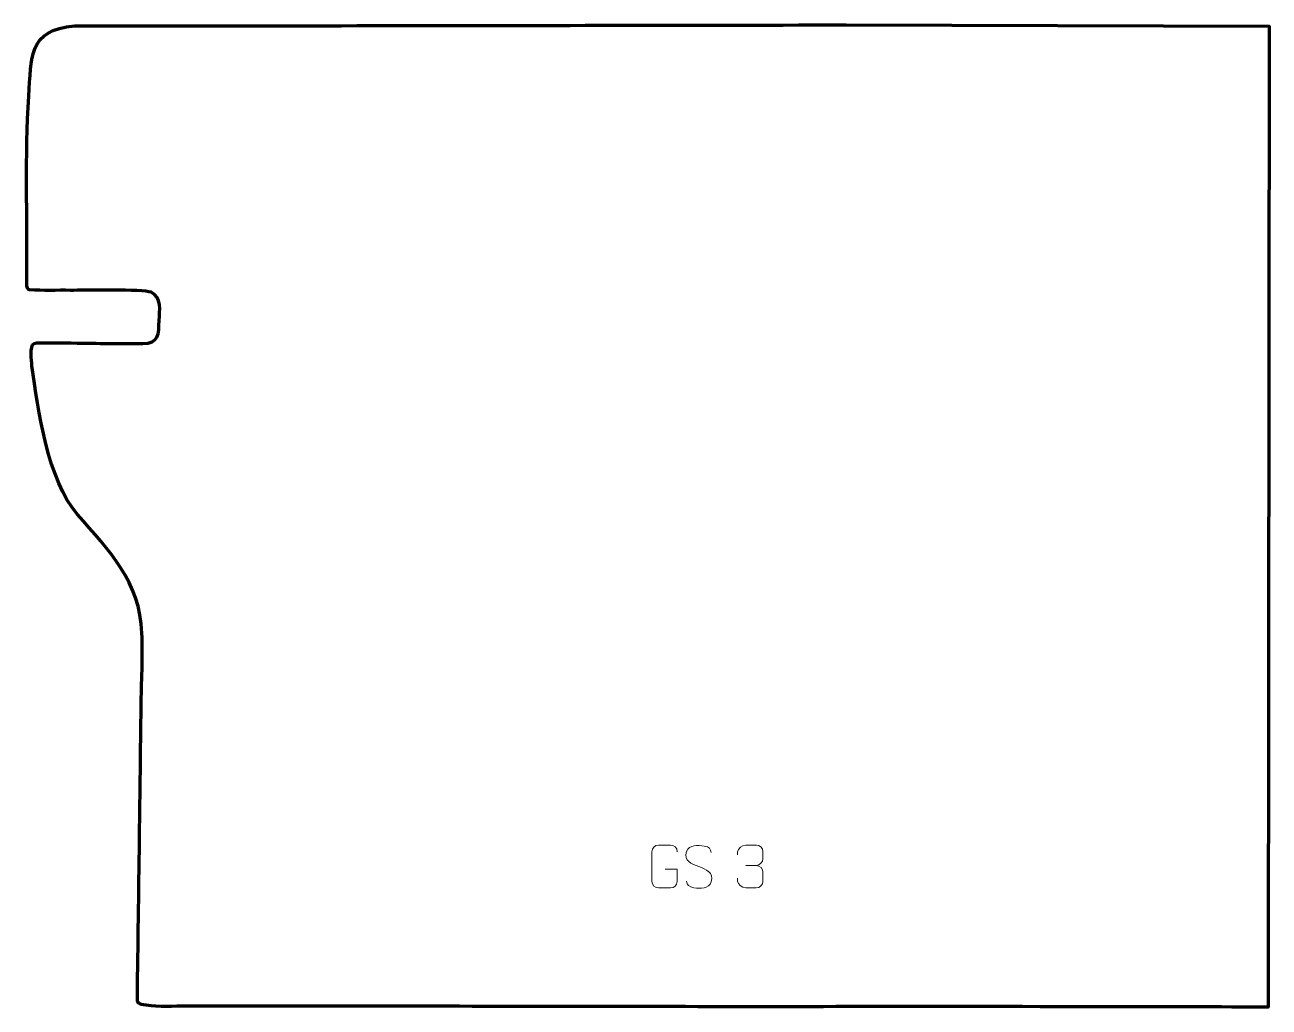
# Model space of a CAD drawing. Header units: millimetres. Extents: x 1450 to 2176, y 122 to 695.
import ezdxf

# ---------------------------------------------------------------- set-up
doc = ezdxf.new("R2010")
doc.units = ezdxf.units.MM
doc.header["$MEASUREMENT"] = 0
doc.layers.add('layer 1', color=7, linetype='Continuous')

msp = doc.modelspace()

# ---------------------------------------------------------------- linework, layer by layer
at = {"layer": 'layer 1', "color": 242, "lineweight": 158}
msp.add_open_spline([(1928.9383, 694.6599), (1922.6366, 694.6436), (1916.3346, 694.6253), (1910.033, 694.6148), (1910.033, 694.6148), (1815.2209, 694.4739), (1720.4088, 694.3329), (1625.5969, 694.1919), (1625.5969, 694.1919), (1619.5922, 694.183), (1613.5873, 694.1741), (1607.5826, 694.1651), (1607.5826, 694.1651), (1564.6797, 694.1044), (1521.7764, 694.2251), (1478.8737, 694.0207), (1478.8737, 694.0207), (1451.2694, 691.7399), (1453.6805, 675.767), (1452.0231, 653.1692), (1452.0231, 653.1692), (1449.7509, 617.9153), (1451.2079, 583.2784), (1450.9526, 548.0791), (1450.9526, 548.0791), (1450.9403, 546.3857), (1450.1186, 540.2676), (1452.54, 540.1125), (1452.54, 540.1125), (1460.1178, 539.6961), (1468.7228, 539.9328), (1476.4374, 539.8616), (1476.4374, 539.8616), (1484.3336, 539.8161), (1518.5504, 540.6445), (1523.3731, 538.738), (1523.3731, 538.738), (1529.9353, 535.5934), (1528.2952, 528.3459), (1528.0881, 522.2088), (1528.0881, 522.2088), (1527.8253, 514.4257), (1527.9944, 508.8327), (1518.4981, 508.8065), (1518.4981, 508.8065), (1506.4621, 508.7731), (1494.3748, 508.9799), (1482.3334, 509.0619), (1482.3334, 509.0619), (1478.8486, 509.0992), (1456.3641, 509.729), (1455.1305, 508.9401), (1455.1305, 508.9401), (1452.3414, 507.1565), (1453.5667, 498.9453), (1453.8897, 495.8273), (1453.8897, 495.8273), (1457.3737, 470.1489), (1463.2154, 429.0506), (1480.3932, 409.1894), (1480.3932, 409.1894), (1499.0175, 387.962), (1516.9699, 370.0072), (1518.07, 339.9933), (1518.07, 339.9933), (1518.5813, 326.0463), (1517.7724, 311.088), (1517.5936, 297.0077), (1517.5936, 297.0077), (1517.2756, 271.9668), (1516.9576, 246.9257), (1516.6395, 221.8848), (1516.6395, 221.8848), (1516.6275, 220.9339), (1516.6154, 219.9829), (1516.6034, 219.032), (1516.6034, 219.032), (1516.2182, 188.7279), (1515.7877, 158.4239), (1515.4014, 128.1207), (1515.4014, 128.1207), (1515.3458, 123.7528), (1515.7589, 123.5787), (1520.5618, 122.9198), (1520.5618, 122.9198), (1527.7656, 121.9316), (1536.7951, 122.4172), (1544.1839, 122.467), (1544.1839, 122.467), (1563.1597, 122.4515), (1582.1353, 122.4361), (1601.111, 122.4206), (1601.111, 122.4206), (1632.7371, 122.3948), (1664.3633, 122.369), (1695.9894, 122.3432), (1695.9894, 122.3432), (1774.0803, 122.2795), (1852.2291, 122.0022), (1930.3127, 122.1479), (1930.3127, 122.1479), (2008.3963, 122.2937), (2175.2135, 121.8811), (2175.2135, 121.8811), (2175.2135, 121.8811), (2175.2135, 121.8811), (2175.7249, 693.9006), (2175.7249, 693.9006), (2175.7249, 693.9006), (2175.7249, 693.9006), (1928.9383, 694.6599), (1928.9383, 694.6599)], degree=3, knots=[0, 0, 0, 0, 0.03448276, 0.03448276, 0.03448276, 0.03448276, 0.06896552, 0.06896552, 0.06896552, 0.06896552, 0.10344828, 0.10344828, 0.10344828, 0.10344828, 0.13793103, 0.13793103, 0.13793103, 0.13793103, 0.17241379, 0.17241379, 0.17241379, 0.17241379, 0.20689655, 0.20689655, 0.20689655, 0.20689655, 0.24137931, 0.24137931, 0.24137931, 0.24137931, 0.27586207, 0.27586207, 0.27586207, 0.27586207, 0.31034483, 0.31034483, 0.31034483, 0.31034483, 0.34482759, 0.34482759, 0.34482759, 0.34482759, 0.37931034, 0.37931034, 0.37931034, 0.37931034, 0.4137931, 0.4137931, 0.4137931, 0.4137931, 0.44827586, 0.44827586, 0.44827586, 0.44827586, 0.48275862, 0.48275862, 0.48275862, 0.48275862, 0.51724138, 0.51724138, 0.51724138, 0.51724138, 0.55172414, 0.55172414, 0.55172414, 0.55172414, 0.5862069, 0.5862069, 0.5862069, 0.5862069, 0.62068966, 0.62068966, 0.62068966, 0.62068966, 0.65517241, 0.65517241, 0.65517241, 0.65517241, 0.68965517, 0.68965517, 0.68965517, 0.68965517, 0.72413793, 0.72413793, 0.72413793, 0.72413793, 0.75862069, 0.75862069, 0.75862069, 0.75862069, 0.79310345, 0.79310345, 0.79310345, 0.79310345, 0.82758621, 0.82758621, 0.82758621, 0.82758621, 0.86206897, 0.86206897, 0.86206897, 0.86206897, 0.89655172, 0.89655172, 0.89655172, 0.89655172, 0.93103448, 0.93103448, 0.93103448, 0.93103448, 1, 1, 1, 1], dxfattribs=at)
at = {"layer": 'layer 1', "color": 250, "lineweight": 9}
for points, knots in [([(1823.2499, 202.3787), (1823.2499, 202.3787), (1830.418, 202.3787), (1830.418, 202.3787), (1830.418, 202.3787), (1830.418, 202.3787), (1830.418, 195.2106), (1830.418, 195.2106), (1830.418, 195.2106), (1830.2783, 192.8872), (1828.6011, 191.4076), (1826.4533, 191.3968), (1826.4533, 191.3968), (1824.1215, 191.3972), (1821.7895, 191.3972), (1819.458, 191.3968), (1819.458, 191.3968), (1817.5331, 191.2914), (1815.5609, 193.1759), (1815.5721, 195.1932), (1815.5721, 195.1932), (1815.5725, 200.9633), (1815.5725, 206.733), (1815.5721, 212.5023), (1815.5721, 212.5023), (1815.5763, 214.6404), (1817.3231, 216.3596), (1819.4754, 216.3462), (1819.4754, 216.3462), (1821.8011, 216.3462), (1824.1272, 216.3462), (1826.4533, 216.3462), (1826.4533, 216.3462), (1828.4, 216.3816), (1830.3914, 214.8901), (1830.418, 212.4524)], [0, 0, 0, 0, 0.1, 0.1, 0.1, 0.1, 0.2, 0.2, 0.2, 0.2, 0.3, 0.3, 0.3, 0.3, 0.4, 0.4, 0.4, 0.4, 0.5, 0.5, 0.5, 0.5, 0.6, 0.6, 0.6, 0.6, 0.7, 0.7, 0.7, 0.7, 0.8, 0.8, 0.8, 0.8, 1, 1, 1, 1]), ([(1842.995, 203.8698), (1838.7467, 205.3402), (1833.8386, 207.136), (1835.8437, 212.6563), (1835.8437, 212.6563), (1837.3472, 216.7962), (1842.5608, 216.4077), (1846.1644, 215.8066), (1846.1644, 215.8066), (1849.025, 215.3294), (1849.8897, 214.1162), (1850.2003, 212.0321)], [0, 0, 0, 0, 0.25, 0.25, 0.25, 0.25, 0.5, 0.5, 0.5, 0.5, 1, 1, 1, 1]), ([(1865.6304, 210.6622), (1865.6304, 210.6622), (1865.6304, 212.5194), (1865.6304, 212.5194), (1865.6304, 212.5194), (1865.6161, 214.2613), (1868.2806, 216.3794), (1870.3397, 216.3567), (1870.3397, 216.3567), (1872.4038, 216.3567), (1874.4678, 216.3567), (1876.5315, 216.3567), (1876.5315, 216.3567), (1878.726, 216.3655), (1880.3243, 214.5187), (1880.3687, 212.6066), (1880.3687, 212.6066), (1880.3683, 211.1715), (1880.3683, 209.7364), (1880.3687, 208.3009), (1880.3687, 208.3009), (1880.3201, 206.6474), (1878.7175, 204.4174), (1876.5192, 204.4274), (1876.5192, 204.4274), (1878.7229, 204.4162), (1880.3309, 202.613), (1880.3849, 200.5535), (1880.3849, 200.5535), (1880.3845, 198.7688), (1880.3845, 196.9841), (1880.3849, 195.199), (1880.3849, 195.199), (1880.395, 193.1376), (1878.3401, 191.3745), (1876.5192, 191.3826), (1876.5192, 191.3826), (1874.4539, 191.3829), (1872.3887, 191.3829), (1870.3231, 191.3826), (1870.3231, 191.3826), (1868.1545, 191.3941), (1865.6235, 193.7943), (1865.6049, 195.2561), (1865.6049, 195.2561), (1865.6049, 195.2561), (1865.6049, 197.1647), (1865.6049, 197.1647)], [0, 0, 0, 0, 0.07692308, 0.07692308, 0.07692308, 0.07692308, 0.15384615, 0.15384615, 0.15384615, 0.15384615, 0.23076923, 0.23076923, 0.23076923, 0.23076923, 0.30769231, 0.30769231, 0.30769231, 0.30769231, 0.38461538, 0.38461538, 0.38461538, 0.38461538, 0.46153846, 0.46153846, 0.46153846, 0.46153846, 0.53846154, 0.53846154, 0.53846154, 0.53846154, 0.61538462, 0.61538462, 0.61538462, 0.61538462, 0.69230769, 0.69230769, 0.69230769, 0.69230769, 0.76923077, 0.76923077, 0.76923077, 0.76923077, 0.84615385, 0.84615385, 0.84615385, 0.84615385, 1, 1, 1, 1]), ([(1842.995, 203.8697), (1847.0136, 202.223), (1852.0431, 200.3347), (1850.2091, 194.9744), (1850.2091, 194.9744), (1848.7493, 190.708), (1843.8385, 190.9647), (1840.1124, 191.5194), (1840.1124, 191.5194), (1837.3624, 191.9292), (1836.1415, 193.1427), (1835.7635, 195.2549)], [0, 0, 0, 0, 0.25, 0.25, 0.25, 0.25, 0.5, 0.5, 0.5, 0.5, 1, 1, 1, 1])]:
    msp.add_open_spline(points, degree=3, knots=knots, dxfattribs=at)
msp.add_open_spline([(1870.3401, 204.417), (1870.3401, 204.417), (1876.5365, 204.417), (1876.5365, 204.417)], degree=3, dxfattribs=at)

doc.saveas('drawing.dxf')
